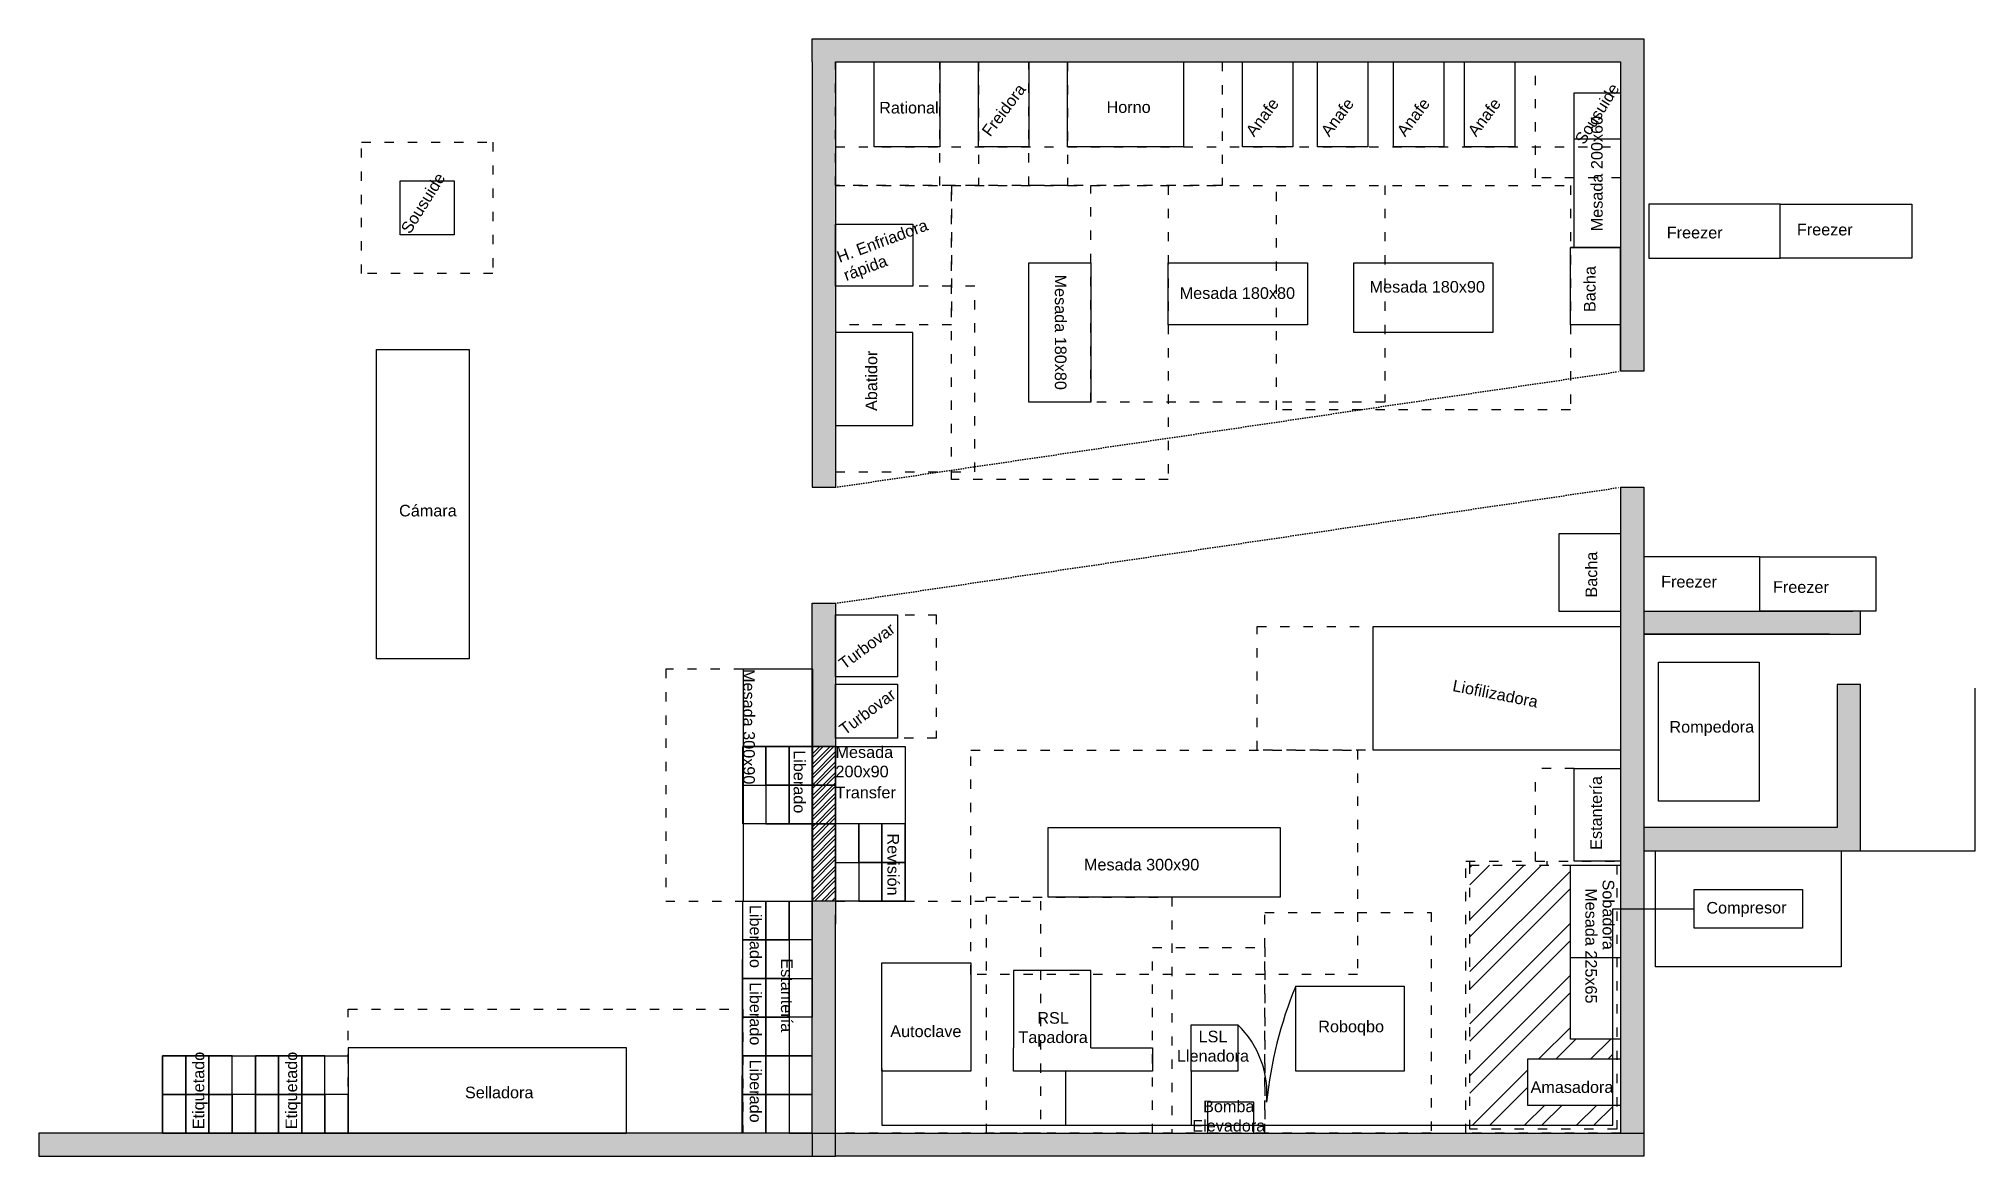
# Model space of a CAD drawing. Header units: millimetres. Extents: x 3780 to 6283, y 475 to 1920.
import ezdxf

# ---------------------------------------------------------------- set-up
doc = ezdxf.new("R2010")
doc.units = ezdxf.units.MM
doc.linetypes.add('ACAD_ISO03W100', pattern=[30, 12, -18])
doc.linetypes.add('ACAD_ISO07W100', pattern=[3, 0, -3])
for name, color, linetype in [('Bachas', 160, 'Continuous'), ('Campana', 7, 'ACAD_ISO03W100'), ('Circulación', 253, 'ACAD_ISO07W100'), ('Heladeras', 150, 'Continuous'), ('Línea de aire comprimido', 92, 'Continuous'), ('Línea de envasado', 190, 'Continuous'), ('Área de amasado', 150, 'Continuous')]:
    doc.layers.add(name, color=color, linetype=linetype)
for name, color, linetype, plot in [('Estanterías', 210, 'Continuous', False), ('Liberado', 82, 'Continuous', False), ('Mesadas', 200, 'Continuous', False), ('Máquinas', 30, 'Continuous', False), ('Revisión', 50, 'Continuous', False), ('Áreas de trabajo', 130, 'Continuous', False)]:
    doc.layers.add(name, color=color, linetype=linetype, plot=plot)
doc.styles.get("Standard").update_dxf_attribs({"font": 'arial.ttf'})

msp = doc.modelspace()

# ---------------------------------------------------------------- hatches: boundary and pattern name
h = msp.add_hatch(color=256)
h.dxf.hatch_style = 1
h.paths.add_polyline_path([(4780, 504.6), (4750, 504.6), (4689.4, 504.6), (4180, 504.6), (4150, 504.6), (4120, 504.6), (4090, 504.6), (4060, 504.6), (4030, 504.6), (4000, 504.6), (3970, 504.6), (3940, 504.6), (3780, 504.6), (3780, 474.6), (4780, 474.6)])
h.paths.add_polyline_path([(4810, 504.6), (4780, 504.6), (4780, 474.6), (4810, 474.6)])
h.paths.add_polyline_path([(5855, 504.6), (5825, 504.6), (5625, 504.6), (4810, 504.6), (4810, 474.6), (5825, 474.6), (5855, 474.6)])
h.paths.add_polyline_path([(4810, 804.6), (4780, 804.6), (4780, 754.6), (4780, 704.6), (4780, 654.6), (4780, 604.6), (4780, 554.6), (4780, 504.6), (4810, 504.6)])
h.paths.add_polyline_path([(4810, 1189.6), (4780, 1189.6), (4780, 1104.6), (4780.5, 1104.6), (4780.5, 1004.6), (4810, 1004.6)])
h.paths.add_polyline_path([(4810, 1599.6), (4780, 1599.6), (4780, 1359.6), (4810, 1359.6)])
h.paths.add_polyline_path([(4810, 1359.6), (4780, 1359.6), (4780, 1339.6), (4810, 1339.6)])
h.paths.add_polyline_path([(4810, 1889.6), (5825, 1889.6), (5825, 1489.6), (5855, 1489.6), (5855, 1889.6), (5855, 1919.6), (5825, 1919.6), (4810, 1919.6), (4780, 1919.6), (4780, 1889.6), (4780, 1599.6), (4810, 1599.6), (4810, 1679.6)])
h.paths.add_polyline_path([(5855, 1339.6), (5825, 1339.6), (5825, 1279.6), (5825, 1179.6), (5825, 794.6), (5855, 794.6)])
h.paths.add_polyline_path([(6135, 1179.6), (6125, 1179.6), (6005, 1179.6), (5855, 1179.6), (5855, 1149.6), (6135, 1149.6)])
h.paths.add_polyline_path([(5855, 794.6), (5825, 794.6), (5825, 504.6), (5855, 504.6)])
h = msp.add_hatch(color=256)
h.dxf.hatch_style = 1
h.paths.add_polyline_path([(6135, 1084.6), (6105, 1084.6), (6105, 899.6), (5855, 899.6), (5855, 869.6), (6105, 869.6), (6110, 869.6), (6135, 869.6)])
at = {"layer": 'Área de amasado'}
h = msp.add_hatch(dxfattribs=at)
h.set_pattern_fill('ANSI32', color=256, scale=5)
h.paths.add_polyline_path([(5760, 851.1), (5630, 851.1), (5630, 514.6), (5815, 514.6), (5815, 540.4), (5705, 540.4), (5705, 600.4), (5815, 600.4), (5815, 626.1), (5760, 626.1)])
at = {"layer": 'Áreas de trabajo'}
h = msp.add_hatch(dxfattribs=at)
h.set_pattern_fill('ANSI32', color=256)
h.paths.add_polyline_path([(4810, 904.6), (4780.5, 904.6), (4780.5, 804.6), (4810, 804.6)])
h.paths.add_polyline_path([(4810, 954.6), (4780.5, 954.6), (4780.5, 904.6), (4810, 904.6)])
h.paths.add_polyline_path([(4810, 1004.6), (4780.5, 1004.6), (4780.5, 954.6), (4810, 954.6)])

# ---------------------------------------------------------------- linework, layer by layer
for p, q in [((4780, 1889.6), (4780, 1919.6)), ((4780, 1919.6), (4810, 1919.6)), ((4810, 1919.6), (5825, 1919.6)), ((4810, 1919.6), (5825, 1919.6)), ((5825, 1919.6), (5855, 1919.6)), ((5855, 1919.6), (5855, 1889.6)), ((4780, 1889.6), (4780, 1339.6)), ((4810, 1889.6), (5825, 1889.6)), ((4810, 1889.6), (4810, 1339.6)), ((5825, 1889.6), (5825, 1839.6)), ((5825, 1889.6), (5825, 1489.6)), ((5855, 1889.6), (5855, 1489.6)), ((5855, 1889.6), (5855, 1489.6)), ((5825, 1489.6), (5825, 1549.6)), ((5825, 1489.6), (5825, 1504.6)), ((5855, 1489.6), (5825, 1489.6)), ((4780, 1339.6), (4810, 1339.6)), ((5825, 1339.6), (5825, 504.6)), ((5825, 1339.6), (5825, 1279.6)), ((5825, 1339.6), (5855, 1339.6)), ((5855, 1339.6), (5855, 474.6)), ((5855, 1339.6), (5855, 1179.6)), ((4780, 774.6), (4780, 1189.6)), ((4780, 1189.6), (4810, 1189.6)), ((4810, 1189.6), (4810, 774.6)), ((4810, 1189.6), (4810, 1174.6)), ((5855, 1179.6), (6125, 1179.6)), ((6135, 1179.6), (6125, 1179.6)), ((6135, 1149.6), (6135, 1179.6)), ((6095, 1149.6), (5855, 1149.6)), ((5855, 1149.6), (6135, 1149.6)), ((6125, 1149.6), (6135, 1149.6)), ((6105, 1084.6), (6105, 899.6)), ((6135, 1084.6), (6105, 1084.6)), ((6135, 869.6), (6135, 1084.6)), ((6283.5, 869.6), (6283.5, 1079.7)), ((4780, 1004.6), (4810, 1004.6)), ((6105, 899.6), (5855, 899.6)), ((5855, 869.6), (6105, 869.6)), ((6105, 869.6), (6135, 869.6)), ((6135, 869.6), (6283.5, 869.6)), ((4810, 804.6), (4780, 804.6)), ((4780, 504.6), (4780, 774.6)), ((4810, 504.6), (4810, 774.6)), ((4780, 504.6), (3780, 504.6)), ((3780, 504.6), (3780, 474.6)), ((4780, 504.6), (4780, 474.6)), ((4780, 504.6), (5825, 504.6)), ((4810, 474.6), (4810, 509.6)), ((5825, 504.6), (5855, 504.6)), ((5855, 504.6), (5855, 474.6)), ((3780, 474.6), (4780, 474.6)), ((4780, 474.6), (4810, 474.6)), ((5825, 474.6), (4810, 474.6)), ((5855, 474.6), (5825, 474.6))]:
    msp.add_line(p, q)
at = {"layer": 'Bachas'}
for p, q in [((5760, 1549.6), (5760, 1649.6)), ((5760, 1649.6), (5825, 1649.6)), ((5825, 1649.6), (5760, 1649.6)), ((5825, 1549.6), (5825, 1649.6)), ((5825, 1549.6), (5760, 1549.6)), ((5825, 1279.6), (5745, 1279.6)), ((5745, 1279.6), (5745, 1179.6)), ((5825, 1279.6), (5825, 1179.6)), ((5745, 1179.6), (5825, 1179.6))]:
    msp.add_line(p, q, dxfattribs=at)
at = {"layer": 'Campana'}
for p, q in [((4810, 1889.6), (4810, 1779.6)), ((4810, 1779.6), (5825, 1779.6))]:
    msp.add_line(p, q, dxfattribs=at)
at = {"layer": 'Circulación'}
for p, q in [((4810, 1339.6), (5825, 1489.6)), ((4810, 1189.6), (5825, 1339.6))]:
    msp.add_line(p, q, dxfattribs=at)
at = {"layer": 'Estanterías'}
for points in [[(5765, 856.1), (5765, 976.1), (5825, 976.1), (5825, 856.1)], [(4689.4, 504.6), (4690, 804.6), (4780, 804.6), (4779.4, 504.6)]]:
    msp.add_lwpolyline(points, close=True, dxfattribs=at)
at = {"layer": 'Heladeras'}
msp.add_line((5765, 1649.6), (5825, 1649.6), dxfattribs=at)
for points in [[(5861.3, 1705.7), (5861.3, 1635.7), (6031.3, 1635.7), (6031.3, 1705.7)], [(6201.3, 1705.7), (6201.3, 1635.7), (6031.3, 1635.7), (6031.3, 1705.7)], [(4810, 1679.6), (4910, 1679.6), (4910, 1599.6), (4810, 1599.6)], [(4810, 1539.6), (4810, 1419.6), (4910, 1419.6), (4910, 1539.6)], [(4336.6, 1117.8), (4216.6, 1117.8), (4216.6, 1517.8), (4336.6, 1517.8)], [(5855, 1249.6), (5855, 1179.6), (6005, 1179.6), (6005, 1249.6)], [(6155, 1249.6), (6155, 1179.6), (6005, 1179.6), (6005, 1249.6)]]:
    msp.add_lwpolyline(points, close=True, dxfattribs=at)
at = {"layer": 'Liberado'}
for points in [[(4810, 1004.6), (4810, 904.6), (4690, 904.6), (4690, 1004.6)], [(4690, 1004.6), (4690, 954.6), (4720, 954.6), (4720, 1004.6)], [(4720, 1004.6), (4720, 954.6), (4750, 954.6), (4750, 1004.6)], [(4750, 1004.6), (4750, 954.6), (4780, 954.6), (4780, 1004.6)], [(4780, 1004.6), (4780, 954.6), (4810, 954.6), (4810, 1004.6)], [(4720, 954.6), (4720, 904.6), (4690, 904.6), (4690, 954.6)], [(4720, 954.6), (4720, 904.6), (4750, 904.6), (4750, 954.6)], [(4750, 954.6), (4750, 904.6), (4780, 904.6), (4780, 954.6)], [(4780, 954.6), (4780, 904.6), (4810, 904.6), (4810, 954.6)], [(4720, 804.6), (4720, 754.6), (4690, 754.6), (4690, 804.6)], [(4750, 804.6), (4750, 754.6), (4720, 754.6), (4720, 804.6)], [(4780, 804.6), (4780, 754.6), (4750, 754.6), (4750, 804.6)], [(4720, 754.6), (4720, 704.6), (4690, 704.6), (4690, 754.6)], [(4750, 754.6), (4750, 704.6), (4720, 704.6), (4720, 754.6)], [(4750, 754.6), (4750, 704.6), (4780, 704.6), (4780, 754.6)], [(4720, 704.6), (4720, 654.6), (4690, 654.6), (4690, 704.6)], [(4750, 704.6), (4750, 654.6), (4720, 654.6), (4720, 704.6)], [(4780, 704.6), (4780, 654.6), (4750, 654.6), (4750, 704.6)], [(4720, 654.6), (4720, 604.6), (4690, 604.6), (4690, 654.6)], [(4750, 654.6), (4750, 604.6), (4720, 604.6), (4720, 654.6)], [(4750, 654.6), (4750, 604.6), (4780, 604.6), (4780, 654.6)], [(3940, 504.6), (3940, 604.6), (4060, 604.6), (4060, 504.6)], [(3970, 554.6), (3970, 604.6), (3940, 604.6), (3940, 554.6)], [(4000, 554.6), (4000, 604.6), (3970, 604.6), (3970, 554.6)], [(4030, 554.6), (4030, 604.6), (4000, 604.6), (4000, 554.6)], [(4030, 554.6), (4030, 604.6), (4060, 604.6), (4060, 554.6)], [(4060, 504.6), (4060, 604.6), (4180, 604.6), (4180, 504.6)], [(4090, 554.6), (4090, 604.6), (4060, 604.6), (4060, 554.6)], [(4120, 554.6), (4120, 604.6), (4090, 604.6), (4090, 554.6)], [(4150, 554.6), (4150, 604.6), (4120, 604.6), (4120, 554.6)], [(4150, 554.6), (4150, 604.6), (4180, 604.6), (4180, 554.6)], [(4720, 604.6), (4720, 554.6), (4690, 554.6), (4690, 604.6)], [(4750, 604.6), (4750, 554.6), (4720, 554.6), (4720, 604.6)], [(4750, 604.6), (4750, 554.6), (4780, 554.6), (4780, 604.6)], [(3970, 504.6), (3970, 554.6), (3940, 554.6), (3940, 504.6)], [(4000, 504.6), (4000, 554.6), (3970, 554.6), (3970, 504.6)], [(4030, 504.6), (4030, 554.6), (4000, 554.6), (4000, 504.6)], [(4060, 504.6), (4060, 554.6), (4030, 554.6), (4030, 504.6)], [(4090, 504.6), (4090, 554.6), (4060, 554.6), (4060, 504.6)], [(4120, 504.6), (4120, 554.6), (4090, 554.6), (4090, 504.6)], [(4150, 504.6), (4150, 554.6), (4120, 554.6), (4120, 504.6)], [(4180, 504.6), (4180, 554.6), (4150, 554.6), (4150, 504.6)], [(4720, 554.6), (4720, 504.6), (4690, 504.6), (4690, 554.6)], [(4750, 554.6), (4750, 504.6), (4720, 504.6), (4720, 554.6)], [(4750, 554.6), (4750, 504.6), (4780, 504.6), (4780, 554.6)]]:
    msp.add_lwpolyline(points, close=True, dxfattribs=at)
at = {"layer": 'Línea de aire comprimido'}
for p, q in [((5815, 514.6), (5815, 794.6)), ((5815, 794.6), (5920, 794.6)), ((4870, 588), (4870, 514.6)), ((5107.5, 584.6), (5107.5, 514.6)), ((5269.9, 584.6), (5269.9, 514.6)), ((4870, 514.6), (5345, 514.6)), ((5345, 514.6), (5815, 514.6))]:
    msp.add_line(p, q, dxfattribs=at)
at = {"layer": 'Línea de envasado'}
for centre, radius, start, end in [((5902.3, 489.9), 537.8, 157.6344, 174.1681), ((5244.7, 555.8), 123.1, 354.7761, 46.1611)]:
    msp.add_arc(centre, radius, start, end, dxfattribs=at)
at = {"layer": 'Mesadas'}
for points in [[(5825, 1649.6), (5765, 1649.6), (5765, 1849.6), (5825, 1849.6)], [(5140, 1629.6), (5140, 1449.6), (5060, 1449.6), (5060, 1629.6)], [(5240, 1629.6), (5420, 1629.6), (5420, 1549.6), (5240, 1549.6)], [(5480, 1629.6), (5660, 1629.6), (5660, 1539.6), (5480, 1539.6)], [(4690.5, 1104.6), (4690.5, 804.6), (4780.5, 804.6), (4780.5, 1104.6)], [(4810, 1004.6), (4900, 1004.6), (4900, 804.6), (4810, 804.6)], [(5085, 899.6), (5385, 899.6), (5385, 809.6), (5085, 809.6)], [(5825, 851.1), (5825, 626.1), (5760, 626.1), (5760, 851.1)]]:
    msp.add_lwpolyline(points, close=True, dxfattribs=at)
at = {"layer": 'Máquinas'}
for points in [[(4860, 1889.6), (4945, 1889.6), (4945, 1779.6), (4860, 1779.6)], [(4995, 1889.6), (5060, 1889.6), (5060, 1779.6), (4995, 1779.6)], [(5110, 1889.6), (5260, 1889.6), (5260, 1779.6), (5110, 1779.6)], [(5336.1, 1889.6), (5401.1, 1889.6), (5401.1, 1779.6), (5336.1, 1779.6)], [(5433.3, 1889.6), (5498.3, 1889.6), (5498.3, 1779.6), (5433.3, 1779.6)], [(5531.4, 1889.6), (5596.4, 1889.6), (5596.4, 1779.6), (5531.4, 1779.6)], [(5623.1, 1889.6), (5688.1, 1889.6), (5688.1, 1779.6), (5623.1, 1779.6)], [(5765, 1849.6), (5825, 1849.6), (5825, 1789.6), (5765, 1789.6)], [(4247.1, 1735.8), (4317.1, 1735.8), (4317.1, 1665.8), (4247.1, 1665.8)], [(4810, 1174.6), (4890, 1174.6), (4890, 1094.6), (4810, 1094.6)], [(5505, 1159.6), (5825, 1159.6), (5825, 999.6), (5505, 999.6)], [(5874, 1113.6), (6004, 1113.6), (6004, 933.6), (5874, 933.6)], [(4810, 1085), (4890, 1085), (4890, 1015), (4810, 1015)], [(5870, 869.6), (6110, 869.6), (6110, 719.6), (5870, 719.6)], [(5825, 851.1), (5825, 731.1), (5760, 731.1), (5760, 851.1)], [(5920, 819.6), (6060, 819.6), (6060, 769.6), (5920, 769.6)], [(4870, 584.6), (4870, 724.6), (4985, 724.6), (4985, 584.6)], [(5405, 694.6), (5545, 694.6), (5545, 584.6), (5405, 584.6)], [(5270, 644.6), (5330, 644.6), (5330, 584.6), (5270, 584.6)], [(4180, 614.6), (4180, 504.6), (4540, 504.6), (4540, 614.6)], [(5705, 600.4), (5825, 600.4), (5825, 540.4), (5705, 540.4)], [(5290.8, 504.6), (5350.8, 504.6), (5350.8, 544.6), (5290.8, 544.6)]]:
    msp.add_lwpolyline(points, close=True, dxfattribs=at)
at = {"layer": 'Máquinas', "linetype": 'ACAD_ISO03W100'}
msp.add_lwpolyline([(4197.1, 1785.8), (4367.1, 1785.8), (4367.1, 1615.8), (4197.1, 1615.8)], close=True, dxfattribs=at)
at = {"layer": 'Máquinas'}
for points in [[(5140, 614.6), (5140, 714.6), (5040, 714.6), (5040, 614.6)], [(5140, 614.6), (5220, 614.6), (5220, 584.6), (5040, 584.6), (5040, 614.6)]]:
    msp.add_lwpolyline(points, dxfattribs=at)
at = {"layer": 'Revisión'}
for points in [[(4810, 904.6), (4810, 854.6), (4840, 854.6), (4840, 904.6)], [(4840, 904.6), (4840, 854.6), (4870, 854.6), (4870, 904.6)], [(4870, 904.6), (4870, 854.6), (4900, 854.6), (4900, 904.6)], [(4840, 854.6), (4840, 804.6), (4810, 804.6), (4810, 854.6)], [(4840, 854.6), (4840, 804.6), (4870, 804.6), (4870, 854.6)], [(4870, 854.6), (4870, 804.6), (4900, 804.6), (4900, 854.6)]]:
    msp.add_lwpolyline(points, close=True, dxfattribs=at)
at = {"layer": 'Área de amasado', "linetype": 'ACAD_ISO03W100'}
for points in [[(5625, 856.1), (5825, 856.1), (5825, 504.6), (5625, 504.6)], [(5630, 851.1), (5820, 851.1), (5820, 509.6), (5630, 509.6)]]:
    msp.add_lwpolyline(points, close=True, dxfattribs=at)
at = {"layer": 'Áreas de trabajo', "linetype": 'ACAD_ISO03W100'}
for p, q in [((4940.7, 1015), (4810.7, 1015)), ((5765, 976.1), (5715, 976.1)), ((5715, 856.1), (5765, 856.1))]:
    msp.add_line(p, q, dxfattribs=at)
at = {"layer": 'Áreas de trabajo'}
for p, q in [((5630, 851.1), (5630, 856.1)), ((5730, 851.1), (5730, 856.1))]:
    msp.add_line(p, q, dxfattribs=at)
at = {"layer": 'Áreas de trabajo', "linetype": 'ACAD_ISO03W100'}
for points in [[(4995, 1889.6), (4995, 1729.6), (4810, 1729.6), (4810, 1889.6)], [(5110, 1889.6), (5110, 1729.6), (4945, 1729.6), (4945, 1889.6)], [(5310, 1889.6), (5310, 1729.6), (5060, 1729.6), (5060, 1889.6)], [(5825, 1739.6), (5715, 1739.6), (5715, 1889.6), (5825, 1889.6)], [(4810, 1729.6), (4960, 1729.6), (4960, 1549.6), (4810, 1549.6)], [(4810, 1174.6), (4940, 1174.6), (4940, 1015)], [(5715, 856.1), (5715, 976.1)]]:
    msp.add_lwpolyline(points, dxfattribs=at)
for points in [[(5240, 1729.6), (5240, 1349.6), (4960, 1349.6), (4960, 1729.6)], [(5140, 1729.6), (5520, 1729.6), (5520, 1449.6), (5140, 1449.6)], [(5380, 1729.6), (5760, 1729.6), (5760, 1439.6), (5380, 1439.6)], [(4810, 1599.6), (4810, 1359.6), (4990, 1359.6), (4990, 1599.6)], [(5355, 1159.6), (5825, 1159.6), (5825, 999.6), (5355, 999.6)], [(4590.5, 1104.6), (4590.5, 804.6), (4780.5, 804.6), (4780.5, 1104.6)], [(4985, 999.6), (5485, 999.6), (5485, 709.6), (4985, 709.6)], [(5870, 869.6), (6110, 869.6), (6110, 719.6), (5870, 719.6)], [(4810, 504.6), (4810, 804.6), (5075, 804.6), (5075, 504.6)], [(5005, 504.6), (5005, 809.6), (5245, 809.6), (5245, 504.6)], [(5365, 789.6), (5580, 789.6), (5580, 504.6), (5365, 504.6)], [(5220, 744.6), (5365, 744.6), (5365, 504.6), (5220, 504.6)], [(4180, 504.6), (4180, 664.6), (4690, 664.6), (4690, 504.6)]]:
    msp.add_lwpolyline(points, close=True, dxfattribs=at)

# ---------------------------------------------------------------- texts
at = {"layer": 'Heladeras', "char_height": 15}
for s, insert, attachment_point, rotation in [('H. Enfriadora rápida', (4810, 1643.7), 1, 20.3443), ('Freezer', (6052.9, 1680.4), 1, 359.8334), ('Freezer', (5884.7, 1676.5), 1, 359.8334), ('Bacha', (5777.5, 1566.2), 1, 89.8334), ('\\pxqc;Abatidor', (4849.1, 1549.2), 3, 89.8353), ('Bacha', (5779.6, 1197), 1, 89.8334), ('Freezer', (5877.4, 1225.1), 1, 359.8334), ('Freezer', (6022, 1218.2), 1, 359.8334)]:
    msp.add_mtext_dynamic_manual_height_columns(s, width=143.816, gutter_width=12.5, heights=[0], dxfattribs=dict(at, insert=insert, attachment_point=attachment_point, rotation=rotation))
at = {"layer": 'Heladeras', "insert": (4245.8, 1316.9), "char_height": 15, "attachment_point": 1}
msp.add_mtext_dynamic_manual_height_columns('Cámara', width=90.816, gutter_width=12.5, heights=[0], dxfattribs=at)
at = {"layer": 'Liberado', "char_height": 15}
for s, insert, attachment_point, rotation in [('Liberado', (4770.9, 999.6), 1, 270), ('Liberado', (4699, 799.6), 7, 270), ('Liberado', (4699, 699.6), 7, 270), ('Etiquetado', (3979, 509.5), 1, 90), ('Etiquetado', (4099, 509.5), 1, 90), ('Liberado', (4699, 599.6), 7, 270)]:
    msp.add_mtext_dynamic_manual_height_columns(s, width=143.816, gutter_width=12.5, heights=[0], dxfattribs=dict(at, insert=insert, attachment_point=attachment_point, rotation=rotation))
at = {"layer": 'Mesadas', "char_height": 15}
for s, insert, attachment_point, rotation in [('Mesada 200x60', (5786.8, 1670.6), 1, 90), ('Mesada 180x80', (5108.6, 1614.6), 1, 270), ('Mesada 300x90', (4690.5, 1104.6), 7, 270), ('Estantería', (5785.8, 870.8), 1, 90), ('Mesada 225x65', (5794.4, 821.2), 1, 270), ('Estantería', (4754.5, 730.5), 1, 270)]:
    msp.add_mtext_dynamic_manual_height_columns(s, width=196.375, gutter_width=12.5, heights=[0], dxfattribs=dict(at, insert=insert, attachment_point=attachment_point, rotation=rotation))
at = {"layer": 'Mesadas', "char_height": 15, "attachment_point": 1}
for s, insert in [('Mesada 180x90', (5500.5, 1606.3)), ('Mesada 180x80', (5255, 1598.2)), ('Mesada\\P200x90', (4810, 1004.6)), ('Mesada 300x90', (5131.2, 859.2))]:
    msp.add_mtext_dynamic_manual_height_columns(s, width=196.375, gutter_width=12.5, heights=[0], dxfattribs=dict(at, insert=insert))
at = {"layer": 'Máquinas', "char_height": 15}
for s, width, insert, attachment_point, rotation in [('Freidora', 43.59, (4998, 1800.8), 1, 53.0203), ('Sousuide', 143.816, (5765, 1789.6), 1, 57.8999), ('Anafe', 43.59, (5339.2, 1800.8), 1, 53.0203), ('Anafe', 43.59, (5436.3, 1800.8), 1, 53.0203), ('Anafe', 43.59, (5534.5, 1800.8), 1, 53.0203), ('Anafe', 43.59, (5626.2, 1800.8), 1, 53.0203), ('Sousuide', 143.816, (4247.1, 1674), 1, 57.8999), ('Turbovar', 143.816, (4812.3, 1115.4), 1, 36.5097), ('Turbovar', 143.816, (4813.1, 1030.5), 1, 36.5097), ('Liofilizadora', 143.816, (5716.4, 1054.4), 9, 348.7952), ('\\pxqc;Rompedora', 143.816, (5870.9, 1037.2), 1, 0.1647), ('Sobadora', 143.816, (5816.7, 832.4), 1, 270), ('\\pxqc;Compresor', 143.816, (5915.7, 803.3), 1, 0.1647)]:
    msp.add_mtext_dynamic_manual_height_columns(s, width=width, gutter_width=12.5, heights=[0], dxfattribs=dict(at, insert=insert, attachment_point=attachment_point, rotation=rotation))
for s, width, insert, attachment_point in [('Rational', 67.53, (4866.5, 1837.9), 1), ('Horno', 43.59, (5160.4, 1838.7), 1), ('\\pxqc;RSL^JTapadora', 143.816, (5019.4, 661), 1), ('Autoclave', 143.816, (4880.8, 643.7), 1), ('\\pxqc;LSL^JLlenadora', 143.816, (5226.1, 636.9), 1), ('Roboqbo', 143.816, (5434.1, 649.9), 1), ('Selladora', 43.59, (4331, 549.4), 7), ('Amasadora', 43.59, (5708.5, 571.5), 1), ('\\pxqc;Bomba Elevadora', 143.816, (5246.5, 546.6), 1)]:
    msp.add_mtext_dynamic_manual_height_columns(s, width=width, gutter_width=12.5, heights=[0], dxfattribs=dict(at, insert=insert, attachment_point=attachment_point))
at = {"layer": 'Revisión', "insert": (4892.2, 892), "char_height": 15, "attachment_point": 1, "rotation": 270}
msp.add_mtext_dynamic_manual_height_columns('Revisión', width=143.816, gutter_width=12.5, heights=[0], dxfattribs=at)
at = {"layer": 'Áreas de trabajo', "insert": (4810, 952.5), "char_height": 15, "attachment_point": 1}
msp.add_mtext_dynamic_manual_height_columns('Transfer', width=196.375, gutter_width=12.5, heights=[0], dxfattribs=at)

doc.saveas('drawing.dxf')
